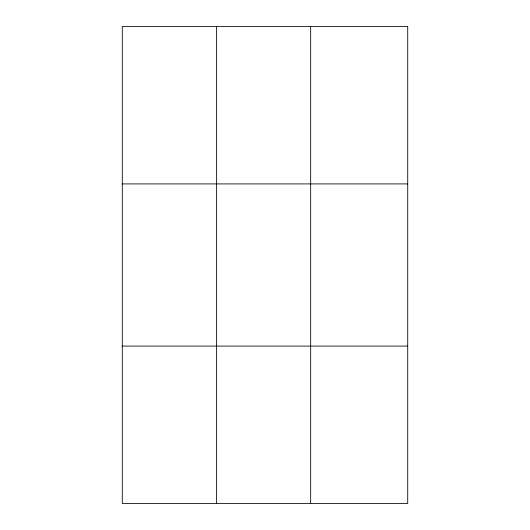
<?xml version="1.0" encoding="UTF-8"?>
<svg xmlns="http://www.w3.org/2000/svg" width="530" height="530" viewBox="0 0 530 530"><rect width="100%" height="100%" fill="white"/><g stroke="black" fill="none" stroke-linecap="round" stroke-linejoin="round"><path stroke-width="0.79" d="M310.666 503.5L310.666 26.5M122.284 183.91L407.716 183.91M122.284 346.09L407.716 346.09M216.478 26.5L216.478 503.5M407.716 26.5L407.716 503.5L122.284 503.5L122.284 26.5L407.716 26.5"/></g></svg>
